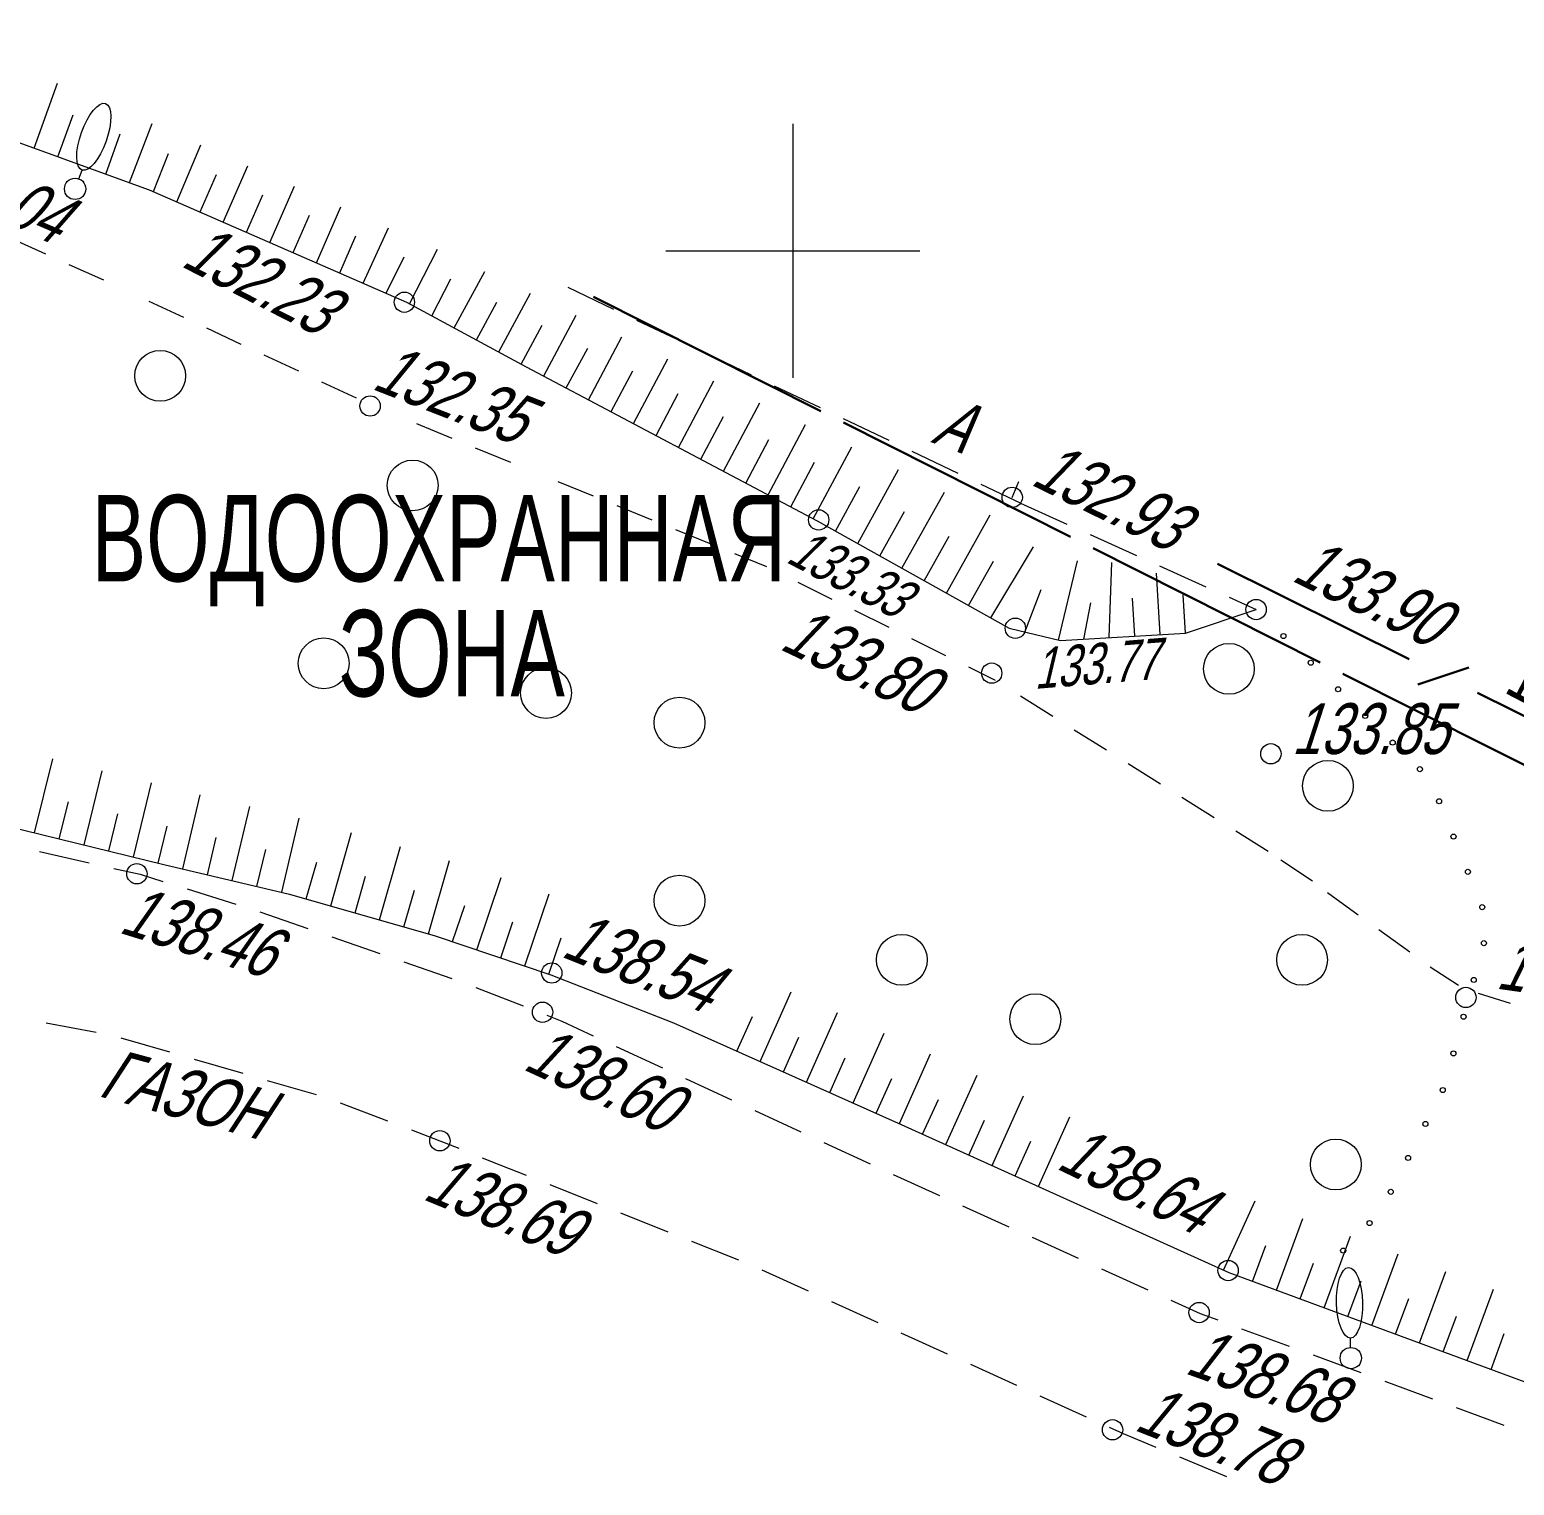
# Model space of a CAD drawing. Extents: x 10098 to 11902, y 8648 to 10202.
# Drawn here: x 10834.98 to 10864.19, y 9225.71 to 9254.35 of the extents above; entities that cross this region are included whole.
import ezdxf
from ezdxf.enums import TextEntityAlignment as Align

# ---------------------------------------------------------------- set-up
doc = ezdxf.new("R2010")
doc.units = 0
for name, color, linetype in [('23_Ограждения', 7, 'Continuous'), ('24_Растительность', 7, 'Continuous'), ('25_Откосы', 7, 'Continuous'), ('38_Высотные_отметки', 7, 'Continuous'), ('50_Красные_линии', 7, 'Continuous'), ('51_Сетка_координат', 7, 'Continuous'), ('52_Топонимика', 7, 'Continuous')]:
    doc.layers.add(name, color=color, linetype=linetype)
doc.layers.add('7_Электрокабели', color=1, linetype='Continuous', lineweight=30)
doc.layers.add('8_Связь', color=3, linetype='Continuous', lineweight=30)
doc.styles.add('mggt', font='russian_1251.shx', dxfattribs={"width": 0.75, "oblique": 18, "height": 1})
doc.styles.add('Style-RUSSIAN_1251 I 0.00000', font='RUSSIAN_1251.shx')

msp = doc.modelspace()

# ---------------------------------------------------------------- linework, layer by layer
at = {"layer": '23_Ограждения', "color": 8, "linetype": 'Continuous', "lineweight": 15}
for p, q in [((10854.315, 9245.149), (10854.447, 9245.46)), ((10854.48, 9245.037), (10855.391, 9244.625)), ((10855.847, 9244.419), (10856.758, 9244.008)), ((10857.214, 9243.802), (10858.125, 9243.39)), ((10858.581, 9243.184), (10859.115, 9242.943)), ((10835.307, 9234.812), (10836.29, 9234.627)), ((10836.777, 9234.519), (10837.737, 9234.239)), ((10838.217, 9234.1), (10839.178, 9233.82)), ((10839.658, 9233.681), (10840.618, 9233.401)), ((10841.09, 9233.238), (10842.025, 9232.884)), ((10842.493, 9232.706), (10843.054, 9232.493)), ((10843.054, 9232.493), (10843.425, 9232.345)), ((10843.889, 9232.159), (10844.236, 9232.021))]:
    msp.add_line(p, q, dxfattribs=at)
for points in [[(10845.57, 9249.281), (10846.473, 9248.851)], [(10846.924, 9248.636), (10847.827, 9248.206)], [(10848.278, 9247.991), (10849.181, 9247.561)], [(10849.633, 9247.346), (10850.535, 9246.916)], [(10850.987, 9246.701), (10851.89, 9246.271)], [(10852.341, 9246.055), (10853.244, 9245.625)], [(10853.695, 9245.41), (10854.487, 9245.033)], [(10835.176, 9238.18), (10836.152, 9237.961)], [(10836.64, 9237.851), (10837.159, 9237.734), (10837.605, 9237.595)], [(10838.083, 9237.446), (10839.037, 9237.148)], [(10839.513, 9236.993), (10840.458, 9236.666)], [(10840.93, 9236.503), (10841.875, 9236.176)], [(10842.348, 9236.012), (10843.293, 9235.685)], [(10843.761, 9235.509), (10844.692, 9235.144)], [(10845.157, 9234.961), (10845.451, 9234.846), (10846.072, 9234.559)], [(10846.526, 9234.349), (10847.433, 9233.929)], [(10847.887, 9233.719), (10848.795, 9233.299)], [(10849.249, 9233.089), (10850.156, 9232.669)], [(10850.61, 9232.459), (10851.518, 9232.039)], [(10844.236, 9232.021), (10844.753, 9231.815)], [(10851.971, 9231.83), (10852.882, 9231.417)], [(10845.218, 9231.63), (10846.147, 9231.259)], [(10853.338, 9231.211), (10854.249, 9230.799)], [(10846.611, 9231.074), (10847.54, 9230.703)], [(10854.705, 9230.593), (10855.616, 9230.18)], [(10848.004, 9230.518), (10848.933, 9230.147)], [(10849.392, 9229.95), (10850.303, 9229.538)], [(10856.071, 9229.974), (10856.982, 9229.562)], [(10857.438, 9229.355), (10858.013, 9229.095), (10858.359, 9228.968)], [(10850.759, 9229.331), (10851.67, 9228.919)], [(10858.828, 9228.795), (10859.767, 9228.45)], [(10852.125, 9228.713), (10853.036, 9228.301)], [(10860.236, 9228.278), (10861.174, 9227.933)], [(10853.492, 9228.095), (10854.403, 9227.682)], [(10861.644, 9227.76), (10862.582, 9227.415)], [(10854.858, 9227.476), (10855.77, 9227.064)], [(10863.052, 9227.242), (10863.477, 9227.086), (10863.991, 9226.9)], [(10856.225, 9226.858), (10856.501, 9226.733), (10857.144, 9226.465)], [(10857.606, 9226.272), (10858.529, 9225.887)]]:
    msp.add_lwpolyline(points, dxfattribs=at)
at = {"layer": '23_Ограждения', "color": 8, "linetype": 'Continuous', "lineweight": 9}
for centre in [(10859.652, 9242.42), (10860.189, 9241.896), (10860.726, 9241.373), (10861.263, 9240.849), (10861.801, 9240.326), (10862.338, 9239.802), (10862.714, 9239.17), (10862.998, 9238.476), (10863.281, 9237.782), (10863.565, 9237.088), (10863.596, 9236.379), (10863.396, 9235.656), (10863.196, 9234.933), (10862.995, 9234.21), (10862.787, 9233.49), (10862.446, 9232.823), (10862.105, 9232.155), (10861.764, 9231.487), (10861.347, 9230.873), (10860.828, 9230.332)]:
    msp.add_circle(centre, 0.05, dxfattribs=at)
at = {"layer": '24_Растительность', "color": 8, "linetype": 'Continuous', "lineweight": 15}
for p, q in [((10835.949, 9251.413), (10836.015, 9251.584)), ((10860.974, 9228.424), (10860.974, 9228.607))]:
    msp.add_line(p, q, dxfattribs=at)
at = {"layer": '24_Растительность', "color": 8, "linetype": 'Continuous', "lineweight": 9}
for centre, radius in [((10835.878, 9251.218), 0.21), ((10837.551, 9247.539), 0.5), ((10842.519, 9245.384), 0.5), ((10840.769, 9241.884), 0.5), ((10858.579, 9241.776), 0.5), ((10845.144, 9241.301), 0.5), ((10847.769, 9240.717), 0.5), ((10860.527, 9239.474), 0.5), ((10847.769, 9237.217), 0.5), ((10852.144, 9236.051), 0.5), ((10860.019, 9236.051), 0.5), ((10854.769, 9234.884), 0.5), ((10860.682, 9232.025), 0.5), ((10860.978, 9228.216), 0.21)]:
    msp.add_circle(centre, radius, dxfattribs=at)
for centre, major_axis in [((10836.245, 9252.243), (0.232, 0.655)), ((10860.953, 9229.304), (-0.019, 0.695))]:
    msp.add_ellipse(centre, major_axis=major_axis, ratio=0.369829, start_param=0, end_param=6.283175, dxfattribs=at)
at = {"layer": '25_Откосы', "color": 8, "linetype": 'Continuous', "lineweight": 15}
for p, q in [((10835.07, 9252.021), (10835.533, 9253.299)), ((10835.54, 9251.851), (10835.838, 9252.672)), ((10836.951, 9251.34), (10837.393, 9252.503)), ((10836.481, 9251.51), (10836.767, 9252.3)), ((10837.418, 9251.164), (10837.718, 9251.914)), ((10837.877, 9250.964), (10838.35, 9252.081)), ((10838.793, 9250.563), (10839.277, 9251.672)), ((10838.335, 9250.764), (10838.657, 9251.502)), ((10839.71, 9250.163), (10840.192, 9251.268)), ((10839.251, 9250.363), (10839.573, 9251.1)), ((10840.168, 9249.963), (10840.489, 9250.698)), ((10840.626, 9249.763), (10841.107, 9250.865)), ((10841.543, 9249.363), (10842.045, 9250.452)), ((10834.613, 9250.246), (10835.296, 9249.938)), ((10841.084, 9249.563), (10841.404, 9250.297)), ((10842.001, 9249.163), (10842.35, 9249.881)), ((10842.456, 9248.958), (10843.005, 9250.029)), ((10835.752, 9249.733), (10836.436, 9249.425)), ((10843.337, 9248.483), (10843.936, 9249.595)), ((10842.897, 9248.721), (10843.269, 9249.45)), ((10837.329, 9249.011), (10838.008, 9248.694)), ((10843.777, 9248.246), (10844.177, 9248.989)), ((10844.217, 9248.009), (10844.837, 9249.164)), ((10845.099, 9247.537), (10845.736, 9248.735)), ((10838.461, 9248.483), (10839.141, 9248.165)), ((10844.657, 9247.772), (10845.066, 9248.537)), ((10845.54, 9247.303), (10845.963, 9248.086)), ((10845.982, 9247.069), (10846.637, 9248.305)), ((10839.594, 9247.954), (10840.274, 9247.637)), ((10846.866, 9246.601), (10847.54, 9247.874)), ((10846.424, 9246.835), (10846.85, 9247.639)), ((10840.727, 9247.425), (10841.406, 9247.108)), ((10847.308, 9246.367), (10847.743, 9247.189)), ((10847.75, 9246.133), (10848.443, 9247.442)), ((10848.633, 9245.665), (10849.347, 9247.011)), ((10842.595, 9246.599), (10843.289, 9246.314)), ((10848.192, 9245.899), (10848.637, 9246.739)), ((10849.517, 9245.197), (10850.25, 9246.58)), ((10843.751, 9246.124), (10844.445, 9245.839)), ((10849.075, 9245.431), (10849.53, 9246.29)), ((10850.401, 9244.728), (10851.161, 9246.145)), ((10849.959, 9244.963), (10850.424, 9245.84)), ((10845.376, 9245.459), (10846.071, 9245.176)), ((10851.275, 9244.242), (10852.077, 9245.697)), ((10850.838, 9244.486), (10851.316, 9245.365)), ((10852.147, 9243.754), (10852.984, 9245.25)), ((10846.534, 9244.988), (10847.228, 9244.705)), ((10851.711, 9243.998), (10852.199, 9244.871)), ((10853.02, 9243.266), (10853.882, 9244.807)), ((10847.692, 9244.516), (10848.386, 9244.233)), ((10852.584, 9243.51), (10853.072, 9244.383)), ((10848.849, 9244.044), (10849.482, 9243.786)), ((10853.893, 9242.778), (10854.737, 9244.176)), ((10853.457, 9243.022), (10853.945, 9243.895)), ((10855.229, 9242.342), (10855.601, 9243.9)), ((10856.226, 9242.391), (10856.278, 9243.865)), ((10850.095, 9243.482), (10850.766, 9243.149)), ((10857.224, 9242.45), (10857.153, 9243.655)), ((10854.563, 9242.5), (10854.888, 9243.338)), ((10856.725, 9242.421), (10856.681, 9243.169)), ((10857.724, 9242.48), (10857.679, 9243.229)), ((10851.214, 9242.927), (10851.886, 9242.593)), ((10855.727, 9242.362), (10855.861, 9243.073)), ((10852.334, 9242.371), (10853.006, 9242.037)), ((10853.454, 9241.815), (10853.98, 9241.554)), ((10854.477, 9241.242), (10855.112, 9240.844)), ((10855.536, 9240.578), (10856.172, 9240.18)), ((10835.081, 9238.55), (10835.439, 9240.007)), ((10856.595, 9239.914), (10857.231, 9239.516)), ((10836.053, 9238.312), (10836.41, 9239.769)), ((10837.024, 9238.074), (10837.381, 9239.531)), ((10837.996, 9237.839), (10838.34, 9239.299)), ((10835.567, 9238.431), (10835.746, 9239.16)), ((10838.969, 9237.61), (10839.313, 9239.07)), ((10857.654, 9239.25), (10858.29, 9238.852)), ((10836.538, 9238.193), (10836.717, 9238.922)), ((10839.943, 9237.381), (10840.287, 9238.841)), ((10837.509, 9237.955), (10837.688, 9238.683)), ((10838.483, 9237.725), (10838.655, 9238.455)), ((10840.906, 9237.113), (10841.318, 9238.556)), ((10858.713, 9238.586), (10859.349, 9238.188)), ((10839.456, 9237.495), (10839.628, 9238.225)), ((10841.868, 9236.839), (10842.279, 9238.281)), ((10840.425, 9237.25), (10840.631, 9237.972)), ((10842.829, 9236.564), (10843.241, 9238.006)), ((10859.602, 9238.021), (10860.225, 9237.603)), ((10841.387, 9236.976), (10841.593, 9237.697)), ((10843.779, 9236.251), (10844.258, 9237.672)), ((10842.348, 9236.701), (10842.554, 9237.422)), ((10844.726, 9235.932), (10845.205, 9237.353)), ((10860.517, 9237.379), (10861.125, 9236.939)), ((10843.305, 9236.411), (10843.544, 9237.121)), ((10844.253, 9236.091), (10844.492, 9236.802)), ((10845.2, 9235.772), (10845.44, 9236.483)), ((10861.529, 9236.646), (10862.137, 9236.206)), ((10862.542, 9235.912), (10863.097, 9235.553)), ((10849.357, 9234.05), (10849.967, 9235.421)), ((10863.482, 9235.396), (10864.11, 9235.197)), ((10848.9, 9234.254), (10849.205, 9234.939)), ((10850.27, 9233.644), (10850.881, 9235.014)), ((10849.813, 9233.847), (10850.119, 9234.532)), ((10851.184, 9233.237), (10851.794, 9234.607)), ((10850.727, 9233.44), (10851.032, 9234.125)), ((10852.097, 9232.83), (10852.707, 9234.2)), ((10853.008, 9232.418), (10853.626, 9233.785)), ((10851.64, 9233.033), (10851.946, 9233.718)), ((10852.553, 9232.624), (10852.862, 9233.307)), ((10853.919, 9232.006), (10854.537, 9233.373)), ((10853.464, 9232.212), (10853.773, 9232.895)), ((10854.831, 9231.594), (10855.449, 9232.961)), ((10854.375, 9231.8), (10854.684, 9232.483)), ((10858.475, 9229.946), (10859.093, 9231.313)), ((10859.514, 9229.554), (10860.034, 9230.961)), ((10860.453, 9229.207), (10860.972, 9230.614)), ((10859.045, 9229.727), (10859.305, 9230.431)), ((10861.391, 9228.861), (10861.91, 9230.268)), ((10859.983, 9229.381), (10860.243, 9230.084)), ((10860.922, 9229.034), (10861.181, 9229.738)), ((10862.329, 9228.515), (10862.848, 9229.922)), ((10861.86, 9228.688), (10862.119, 9229.391)), ((10863.267, 9228.168), (10863.786, 9229.575)), ((10862.798, 9228.341), (10863.058, 9229.045)), ((10863.736, 9227.995), (10863.996, 9228.698))]:
    msp.add_line(p, q, dxfattribs=at)
at = {"layer": '25_Откосы', "color": 8, "linetype": 'Continuous', "lineweight": 9}
for points in [[(10824.864, 9254.349), (10826.935, 9254.14), (10829.653, 9253.618), (10834.024, 9252.401), (10837.332, 9251.201), (10842.395, 9248.991), (10844.753, 9247.72), (10850.481, 9244.686), (10854.256, 9242.575)], [(10854.256, 9242.575), (10855.263, 9242.334), (10857.724, 9242.48), (10859.115, 9242.943)], [(10831.446, 9239.117), (10834.169, 9238.774), (10837.624, 9237.927), (10840.096, 9237.344), (10842.962, 9236.526), (10845.239, 9235.759), (10847.652, 9234.81), (10852.129, 9232.815), (10858.576, 9229.9), (10858.576, 9229.9), (10858.576, 9229.9)], [(10858.576, 9229.9), (10869.674, 9225.802), (10872.953, 9224.857), (10878.055, 9224.367), (10880.906, 9224.612), (10882.835, 9225.356), (10884.331, 9227.061), (10886.99, 9231.582)]]:
    msp.add_lwpolyline(points, dxfattribs=at)
at = {"layer": '38_Высотные_отметки', "color": 8, "lineweight": 9}
for centre in [(10842.356, 9248.988, 132.229), (10841.681, 9246.947, 132.351), (10854.315, 9245.149, 132.933), (10850.507, 9244.705, 133.329), (10859.115, 9242.943), (10854.377, 9242.574, 133.77), (10853.912, 9241.691, 133.804), (10859.405, 9240.104), (10837.093, 9237.745, 138.461), (10845.256, 9235.793, 138.539), (10863.243, 9235.311, 135.276), (10845.076, 9235.02, 138.6), (10843.054, 9232.493, 138.688), (10858.564, 9229.94, 138.635), (10857.992, 9229.113, 138.677), (10856.29, 9226.807, 138.776)]:
    msp.add_circle(centre, 0.2, dxfattribs=at)
at = {"layer": '51_Сетка_координат', "color": 8, "lineweight": 15}
for points in [[(10850, 9252.5), (10850, 9247.5)], [(10850, 9252.5), (10850, 9247.5)], [(10847.5, 9250), (10852.5, 9250)], [(10847.5, 9250), (10852.5, 9250)]]:
    msp.add_lwpolyline(points, dxfattribs=at)
at = {"layer": '7_Электрокабели', "color": 8, "linetype": 'Continuous', "lineweight": 30}
for points in [[(10846.08, 9249.091), (10850.547, 9246.845)], [(10850.994, 9246.62), (10855.461, 9244.374)], [(10855.908, 9244.149), (10860.375, 9241.903)], [(10860.822, 9241.678), (10865.289, 9239.432)]]:
    msp.add_lwpolyline(points, dxfattribs=at)
at = {"layer": '8_Связь', "color": 8, "linetype": 'Continuous', "lineweight": 30}
for p, q in [((10862.129, 9241.968), (10858.357, 9243.84)), ((10862.298, 9241.466), (10863.303, 9241.804)), ((10867.952, 9239.079), (10863.473, 9241.302))]:
    msp.add_line(p, q, dxfattribs=at)

# ---------------------------------------------------------------- texts
at = {"layer": '38_Высотные_отметки', "color": 8, "lineweight": 15, "style": 'mggt', "oblique": 18, "width": 0.75}
for s, height, rotation, p in [('131.04    ', 1, 336.754, (10832.63, 9251.33, 131.039)), ('132.23    ', 1, 332.8996, (10837.935, 9249.708, 132.229)), ('132.35    ', 1, 338.629, (10841.69, 9247.291, 132.351)), ('132.93    ', 1, 333.9416, (10854.655, 9245.411, 132.933)), ('133.33    ', 0.8, 332.5124, (10849.84, 9243.886, 133.329)), ('133.90', 1, 333.9585, (10859.787, 9243.521)), ('133.80    ', 1, 334.5186, (10849.711, 9242.175, 133.804)), ('133.77    ', 0.8, 4.6252, (10854.755, 9241.38, 133.77)), ('138.46    ', 1, 342.8138, (10836.714, 9236.593, 138.461)), ('138.54    ', 1, 338.379, (10845.413, 9236.124, 138.539)), ('135.28    ', 1, 351.9381, (10863.816, 9235.489, 135.276)), ('138.60    ', 1, 335.3222, (10844.662, 9233.908, 138.6)), ('138.64    ', 1, 334.3378, (10855.156, 9231.957, 138.635)), ('138.69    ', 1, 337.5387, (10842.692, 9231.352, 138.688)), ('138.68    ', 1, 340.2414, (10857.688, 9227.926, 138.677)), ('138.78    ', 1, 338.5074, (10856.69, 9226.81, 138.776))]:
    msp.add_text(s, height=height, rotation=rotation, dxfattribs=at).set_placement(p)
msp.add_text('133.85    ', height=1, dxfattribs=at).set_placement((10859.81, 9240.1))
at = {"layer": '50_Красные_линии', "color": 8, "linetype": 'Continuous', "lineweight": 53, "style": 'Style-RUSSIAN_1251 I 0.00000', "width": 0.705882}
for s, p in [('ВОДООХРАННАЯ ', (10843.258, 9244.346)), ('ЗОНА', (10843.29, 9242.084))]:
    msp.add_text(s, height=1.7, dxfattribs=at).set_placement(p, align=Align.MIDDLE_CENTER)
at = {"layer": '52_Топонимика', "color": 8, "linetype": 'Continuous', "lineweight": 15, "style": 'mggt', "oblique": 18, "width": 0.75}
for s, rotation, p in [('А', 339.7144, (10852.7, 9246.24)), ('ГАЗОН', 344.8333, (10836.307, 9233.376))]:
    msp.add_text(s, height=1, rotation=rotation, dxfattribs=at).set_placement(p)
at = {"layer": '8_Связь', "color": 8, "linetype": 'Continuous', "lineweight": 15, "style": 'mggt', "width": 0.75}
msp.add_text('1к.ВОЛС', height=1, rotation=332.4939, dxfattribs=at).set_placement((10864.201, 9241.766), align=Align.MIDDLE_LEFT)

doc.saveas('drawing.dxf')
